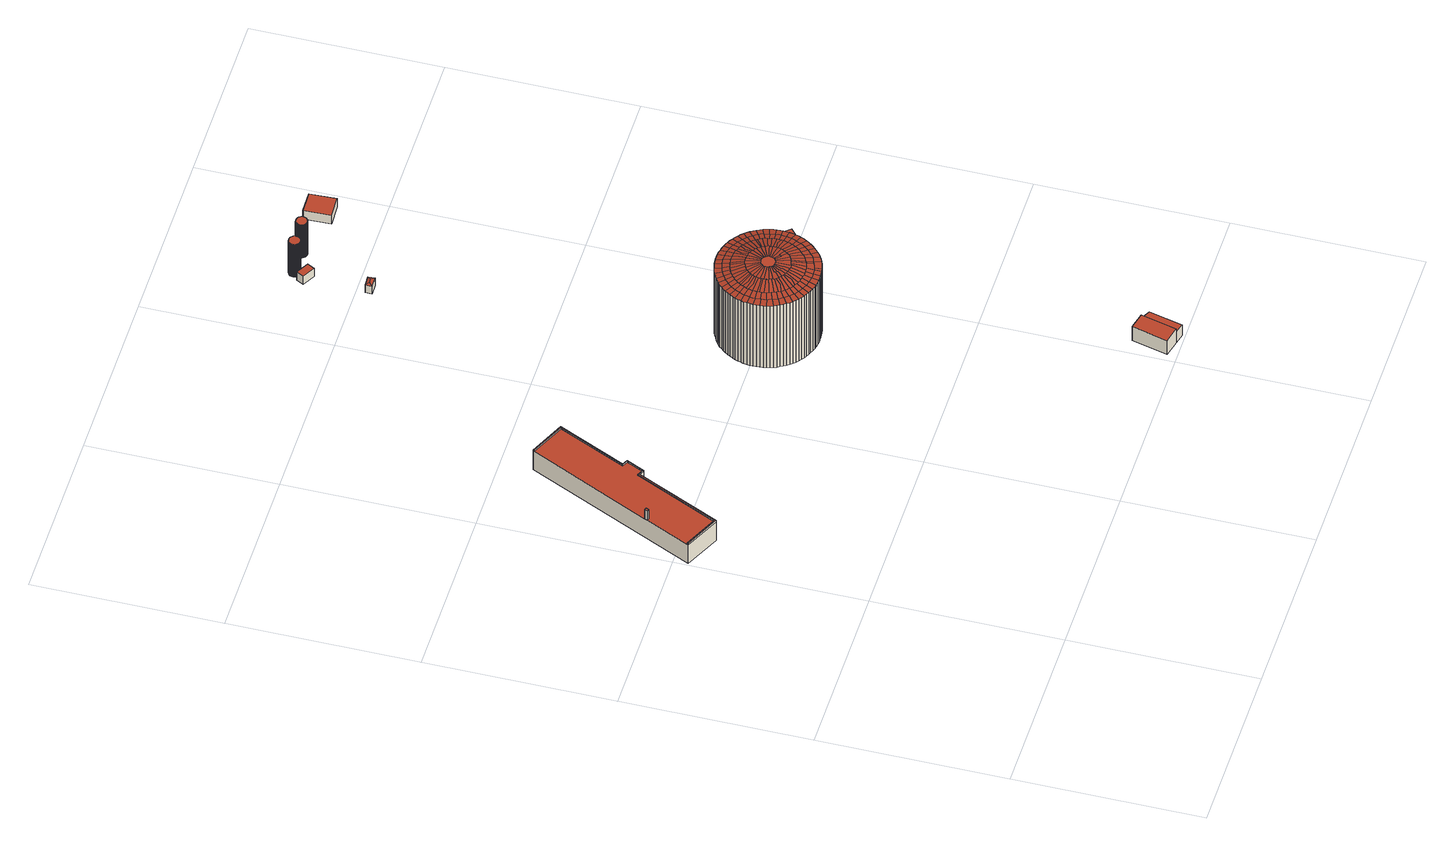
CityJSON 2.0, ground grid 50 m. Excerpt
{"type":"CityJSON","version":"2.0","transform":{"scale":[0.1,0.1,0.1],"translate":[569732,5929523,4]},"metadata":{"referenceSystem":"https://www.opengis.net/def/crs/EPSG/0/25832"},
"CityObjects":{
"building1":{"type":"Building","attributes":{"Grundfläche 2D":"539.036805","Grundhöhe NN":"5.576"},"children":["building1-1"],"geometry":[{"type":"Solid","lod":"3","boundaries":[[[[0,1,2,3,4,5,6,7,8,9,10,11,12,13,14,15]],[[16,17,18,19,20,21,22,23,24,25,26,27,28]],[[29,30,8,7]],[[30,31,9,8]],[[10,9,31,32]],[[32,33,11,10]],[[33,34,12,11]],[[34,35,13,12]],[[35,36,14,13]],[[36,23,15,14]],[[23,22,0,15]],[[1,0,22,21]],[[21,20,19,18,2,1]],[[3,2,18,17]],[[28,4,3,17,16]],[[5,4,28,27]],[[27,26,6,5]],[[26,29,7,6]],[[30,29,37,38]],[[31,30,38,39]],[[32,31,39,40]],[[33,32,40,41]],[[34,33,41,42]],[[35,34,42,43]],[[36,35,43,44]],[[29,26,25,24,23,36,44,37]],[[39,38,37,44,43,42,41,40]]]],"semantics":{"surfaces":[{"type":"RoofSurface"},{"type":"WallSurface"},{"type":"GroundSurface"}],"values":[[0,0,1,1,1,1,1,1,1,1,1,1,1,1,1,1,1,1,1,1,1,1,1,1,1,1,2]]}}]},
"building1-1":{"type":"BuildingInstallation","parents":["building1"],"geometry":[{"type":"MultiSurface","lod":"3","boundaries":[[[45,46,47,48]],[[25,49,48,47]],[[45,48,49,50]],[[50,24,46,45]],[[24,25,47,46]]],"semantics":{"surfaces":[{"type":"RoofSurface"},{"type":"WallSurface"}],"values":[0,1,1,1,1]}}]},
"building2":{"type":"Building","attributes":{"Grundfläche 2D":"73.481447","Grundhöhe NN":"4.999"},"geometry":[{"type":"Solid","lod":"3","boundaries":[[[[51,52,53,54]],[[55,56,57,58]],[[53,59,60,57,54]],[[54,57,56,51]],[[51,56,61,62,52]],[[53,52,62,59]],[[58,57,60,63]],[[55,58,63,64]],[[56,55,64,61]],[[59,62,61,64,63,60]]]],"semantics":{"surfaces":[{"type":"RoofSurface"},{"type":"WallSurface"},{"type":"GroundSurface"}],"values":[[0,0,1,1,1,1,1,1,1,2]]}}]},
"building3":{"type":"Building","attributes":{"Grundfläche 2D":"551.684272","Grundhöhe NN":"5.178"},"geometry":[{"type":"Solid","lod":"3","boundaries":[[[[65,66,67,68,69,70,71,72]],[[69,73,74,75,76,70]],[[74,77,78,79,80,75]],[[78,81,82,83,84,79]],[[82,85,86,87,88,83]],[[86,89,90,91,92,87]],[[90,93,94,95,96,91]],[[94,97,98,99,100,95]],[[98,101,102,103,104,99]],[[102,105,106,107,108,103]],[[106,109,110,111,112,107]],[[110,113,114,115,116,111]],[[114,117,118,119,120,115]],[[118,121,122,123,124,119]],[[122,125,126,127,128,123]],[[126,129,130,131,132,127]],[[130,133,134,135,136,131]],[[134,137,138,139,140,135]],[[138,141,142,143,144,139]],[[142,145,146,147,148,143]],[[146,149,150,151,152,147]],[[150,153,154,155,156,151]],[[154,157,158,159,160,155]],[[158,161,162,163,164,159]],[[162,165,166,167,168,163]],[[166,169,170,171,172,167]],[[170,173,174,175,176,171]],[[174,177,178,179,180,175]],[[178,181,182,183,184,179]],[[182,185,186,187,188,183]],[[186,189,190,191,192,187]],[[190,193,194,195,196,191]],[[194,197,198,199,200,195]],[[198,201,202,203,204,199]],[[202,205,206,207,208,203]],[[206,209,210,211,212,207]],[[210,213,214,215,216,211]],[[214,217,218,219,220,215]],[[218,221,222,223,224,219]],[[222,225,226,227,228,223]],[[226,229,230,231,232,227]],[[230,233,234,235,236,231]],[[234,237,238,239,240,235]],[[238,241,242,243,244,239]],[[242,245,246,247,248,243]],[[246,249,250,251,252,247]],[[250,253,254,255,256,251]],[[254,257,258,259,260,255]],[[258,261,262,263,264,259]],[[262,66,65,263]],[[265,266,267,268,269,270,271,272,273,274,275,276]],[[277,278,279,280,281,282,283,284,285,286,287,288]],[[289,290,291,292,293,294,295,296,297,298]],[[295,294,293,299,300,301,302,303,304,305,306]],[[307,308,309,310,311,312,313,314,315,316]],[[314,313,312,317,318,319,320,321,322,323]],[[321,320,319,324,325,326,327,328,329,330,331]],[[332,333,334,335,336,337,338,339,340]],[[337,336,335,341,342,343,344,345,346,347]],[[348,349,350,351,352,353,354,355,356,357]],[[354,353,352,358,359,360,361,362,363,364]],[[365,366,362,361,360,367,368,369,370,371]],[[372,373,371,370,369,374,375,376,377,378]],[[378,377,376,379,380,381,382,383,384,385]],[[386,387,388,389,390,391,392,393,394,395]],[[396,397,395,394,393,398,399,400,401,402]],[[401,400,403,404,405,406,407,408,409,410,411,402]],[[412,413,414,415,416,417,418,419,420,421,422]],[[423,424,419,418,417,425,426,427,428,429]],[[415,430,431,406,405,404,403,400,399,398,393,392,391,390,432,433,434,435,436,381,380,379,376,375,374,369,368,367,360,359,358,352,351,350,349,437,438,343,342,341,335,334,333,439,440,327,326,325,324,319,318,317,312,311,310,309,441,442,443,444,302,301,300,299,293,292,291,290,445,446,284,283,282,281,447,448,449,450,451,452,453,454,455,456,457,273,272,271,270,269,458,459,460,461,427,426,425,417,416]],[[462,263,65,72,71,463,464,465]],[[466,259,264,263,462,467]],[[468,255,260,259,466,469]],[[470,251,256,255,468,471]],[[472,247,252,251,470,473]],[[474,243,248,247,472,475]],[[476,239,244,243,474,477]],[[478,235,240,239,476,479]],[[480,231,236,235,478,481]],[[482,227,232,231,480,483]],[[484,223,228,227,482,485]],[[486,219,224,223,484,487]],[[488,215,220,219,486,489]],[[490,211,216,215,488,491]],[[492,207,212,211,490,493]],[[494,203,208,207,492,495]],[[496,199,204,203,494,497]],[[498,195,200,199,496,499]],[[500,191,196,195,498,501]],[[502,187,192,191,500,503]],[[504,183,188,187,502,505]],[[506,179,184,183,504,507]],[[508,175,180,179,506,509]],[[510,171,176,175,508,511]],[[512,167,172,171,510,513]],[[514,163,168,167,512,515]],[[516,159,164,163,514,517]],[[518,155,160,159,516,519]],[[520,151,156,155,518,521]],[[522,147,152,151,520,523]],[[524,143,148,147,522,525]],[[526,139,144,143,524,527]],[[528,135,140,139,526,529]],[[530,131,136,135,528,531]],[[532,127,132,131,530,533]],[[534,123,128,127,532,535]],[[536,119,124,123,534,537]],[[538,115,120,119,536,539]],[[540,111,116,115,538,541]],[[542,107,112,111,540,543]],[[544,103,108,107,542,545]],[[546,99,104,103,544,547]],[[548,95,100,99,546,549]],[[550,91,96,95,548,551]],[[552,87,92,91,550,553]],[[554,83,88,87,552,555]],[[556,79,84,83,554,557]],[[558,75,80,79,556,559]],[[560,70,76,75,558,561]],[[71,70,560,463]],[[562,465,464,463,563,564,565]],[[566,567,467,462,465,562,565]],[[267,266,265,568,469,466,467,567,566]],[[276,569,570,471,468,469,568,265]],[[571,572,573,473,470,471,570,569]],[[574,575,576,475,472,473,573,572]],[[577,578,579,477,474,475,576,575]],[[580,476,477,579,578,581]],[[582,583,584,478,479,476,580,581]],[[585,278,586,480,481,478,584,583]],[[277,288,587,482,483,480,586,278]],[[588,485,482,587,288,287]],[[286,589,590,487,484,485,588,287]],[[591,298,592,489,486,487,590,589]],[[297,296,593,491,488,489,592,298]],[[295,306,493,490,491,593,296]],[[594,492,493,306,305]],[[304,595,596,494,495,492,594,305]],[[597,598,599,496,497,494,596,595]],[[600,499,496,599,598,601]],[[602,307,603,501,498,499,600,601]],[[500,501,603,307,316]],[[604,503,500,316,315]],[[314,323,605,505,502,503,604,315]],[[322,321,606,507,504,505,605,323]],[[331,607,509,506,507,606,321]],[[330,329,608,609,511,508,509,607,331]],[[610,340,611,513,510,511,609,608]],[[339,338,515,512,513,611,340]],[[612,514,515,338,337]],[[347,346,613,516,517,514,612,337]],[[345,614,615,518,519,516,613,346]],[[616,357,617,520,521,518,615,614]],[[356,355,618,522,523,520,617,357]],[[619,525,522,618,355,354]],[[364,363,620,527,524,525,619,354]],[[621,526,527,620,363,362]],[[366,365,622,528,529,526,621,362]],[[371,373,623,530,531,528,622,365]],[[372,378,532,533,530,623,373]],[[624,535,532,378,385]],[[384,383,625,537,534,535,624,385]],[[626,627,628,539,536,537,625,383]],[[629,630,631,541,538,539,628,627]],[[632,388,633,543,540,541,631,630]],[[387,386,634,545,542,543,633,388]],[[635,544,545,634,386,395]],[[397,396,636,546,547,544,635,395]],[[402,411,637,548,549,546,636,396]],[[410,409,638,550,551,548,637,411]],[[639,640,641,552,553,550,638,409]],[[412,422,642,554,555,552,641,640]],[[421,420,643,556,557,554,642,422]],[[419,424,644,558,559,556,643,420]],[[423,429,645,560,561,558,644,424]],[[563,463,560,645,429]],[[427,461,460,459,458,269,268,267,566,565,564,563,429,428]],[[273,457,456,455,646,647,572,571,569,276,275,274]],[[455,454,453,452,648,649,577,575,574,572,647,646]],[[452,451,450,449,650,651,582,581,578,577,649,648]],[[449,448,447,281,280,279,278,585,583,582,651,650]],[[446,445,290,289,298,591,589,286,285,284]],[[444,443,652,598,597,595,304,303,302]],[[442,441,309,308,307,602,601,598,652,443]],[[440,439,333,332,340,610,608,329,328,327]],[[438,437,349,348,357,616,614,345,344,343]],[[436,435,434,433,653,629,627,626,383,382,381]],[[432,390,389,388,632,630,629,653,433]],[[406,431,430,415,414,413,412,640,639,409,408,407]],[[654,655,68,67]],[[656,654,67,66]],[[657,658,246,245]],[[658,659,249,246]],[[659,660,250,249]],[[660,661,253,250]],[[661,662,254,253]],[[662,663,257,254]],[[663,664,258,257]],[[664,665,261,258]],[[665,666,262,261]],[[666,656,66,262]],[[655,667,69,68]],[[667,668,73,69]],[[668,669,74,73]],[[669,670,77,74]],[[670,671,78,77]],[[671,672,81,78]],[[672,673,82,81]],[[673,674,85,82]],[[674,675,86,85]],[[675,676,89,86]],[[676,677,90,89]],[[677,678,93,90]],[[678,679,94,93]],[[679,680,97,94]],[[680,681,98,97]],[[681,682,101,98]],[[682,683,102,101]],[[683,684,105,102]],[[684,685,106,105]],[[685,686,109,106]],[[686,687,110,109]],[[687,688,113,110]],[[688,689,114,113]],[[689,690,117,114]],[[690,691,118,117]],[[691,692,121,118]],[[692,693,122,121]],[[693,694,125,122]],[[694,695,126,125]],[[695,696,129,126]],[[696,697,130,129]],[[697,698,133,130]],[[698,699,134,133]],[[699,700,137,134]],[[700,701,138,137]],[[701,702,141,138]],[[702,703,142,141]],[[703,704,145,142]],[[704,705,146,145]],[[705,706,149,146]],[[706,707,150,149]],[[707,708,153,150]],[[708,709,154,153]],[[709,710,157,154]],[[710,711,158,157]],[[711,712,161,158]],[[712,713,162,161]],[[713,714,165,162]],[[714,715,166,165]],[[715,716,169,166]],[[716,717,170,169]],[[717,718,173,170]],[[718,719,174,173]],[[719,720,177,174]],[[720,721,178,177]],[[721,722,181,178]],[[722,723,182,181]],[[723,724,185,182]],[[724,725,186,185]],[[725,726,189,186]],[[726,727,190,189]],[[727,728,193,190]],[[728,729,194,193]],[[729,730,197,194]],[[730,731,198,197]],[[731,732,201,198]],[[732,733,202,201]],[[733,734,205,202]],[[734,735,206,205]],[[735,736,209,206]],[[736,737,210,209]],[[737,738,213,210]],[[738,739,214,213]],[[739,740,217,214]],[[740,741,218,217]],[[741,742,221,218]],[[742,743,222,221]],[[743,744,225,222]],[[744,745,226,225]],[[745,746,229,226]],[[746,747,230,229]],[[747,748,233,230]],[[748,749,234,233]],[[749,750,237,234]],[[750,751,238,237]],[[751,752,241,238]],[[752,753,242,241]],[[753,657,245,242]],[[662,661,660,659,658,657,753,752,751,750,749,748,747,746,745,744,743,742,741,740,739,738,737,736,735,734,733,732,731,730,729,728,727,726,725,724,723,722,721,720,719,718,717,716,715,714,713,712,711,710,709,708,707,706,705,704,703,702,701,700,699,698,697,696,695,694,693,692,691,690,689,688,687,686,685,684,683,682,681,680,679,678,677,676,675,674,673,672,671,670,669,668,667,655,654,656,666,665,664,663]]]],"semantics":{"surfaces":[{"type":"RoofSurface"},{"type":"WallSurface"},{"type":"GroundSurface"}],"values":[[0,0,0,0,0,0,0,0,0,0,0,0,0,0,0,0,0,0,0,0,0,0,0,0,0,0,0,0,0,0,0,0,0,0,0,0,0,0,0,0,0,0,0,0,0,0,0,0,0,0,0,0,0,0,0,0,0,0,0,0,0,0,0,0,0,0,0,0,0,0,0,0,0,0,0,0,0,0,0,0,0,0,0,0,0,0,0,0,0,0,0,0,0,0,0,0,0,0,0,0,0,0,0,0,0,0,0,0,0,0,0,0,0,0,0,0,0,0,0,0,0,0,0,0,0,0,0,0,0,0,0,0,0,0,0,0,0,0,0,0,0,0,0,0,0,0,0,0,0,0,0,0,0,0,0,0,0,0,0,0,0,0,0,0,0,0,0,0,0,0,0,0,0,0,0,0,0,0,0,0,0,0,0,0,0,0,0,0,0,1,1,1,1,1,1,1,1,1,1,1,1,1,1,1,1,1,1,1,1,1,1,1,1,1,1,1,1,1,1,1,1,1,1,1,1,1,1,1,1,1,1,1,1,1,1,1,1,1,1,1,1,1,1,1,1,1,1,1,1,1,1,1,1,1,1,1,1,1,1,1,1,1,1,1,1,1,1,1,1,1,1,1,1,1,1,1,1,1,1,1,1,1,1,1,1,1,1,1,1,2]]}}]},
"building4":{"type":"Building","attributes":{"Grundfläche 2D":"5.303691","Grundhöhe NN":"5.439"},"geometry":[{"type":"Solid","lod":"3","boundaries":[[[[754,755,756,757]],[[755,758,756]],[[754,757,759]],[[755,754,759,758]],[[760,761,757,756]],[[761,762,759,757]],[[762,763,758,759]],[[763,760,756,758]],[[763,762,761,760]]]],"semantics":{"surfaces":[{"type":"RoofSurface"},{"type":"WallSurface"},{"type":"GroundSurface"}],"values":[[0,0,0,0,1,1,1,1,2]]}}]},
"building5":{"type":"Building","attributes":{"Grundfläche 2D":"8.881707","Grundhöhe NN":"6.073"},"geometry":[{"type":"Solid","lod":"3","boundaries":[[[[764,765,766,767]],[[768,769,767,766]],[[769,770,764,767]],[[770,771,765,764]],[[771,768,766,765]],[[771,770,769,768]]]],"semantics":{"surfaces":[{"type":"RoofSurface"},{"type":"WallSurface"},{"type":"GroundSurface"}],"values":[[0,1,1,1,1,2]]}}]},
"building6":{"type":"Building","attributes":{"Grundfläche 2D":"6.966289","Grundhöhe NN":"6.073"},"geometry":[{"type":"Solid","lod":"3","boundaries":[[[[772,773,774,775,776,777,778,779,780,781,782,783,784,785,786,787,788,789,790,791,792,793,794,795,796,797,798,799,800,801,802,803,804,805,806,807,808,809,810,811,812,813,814,815,816,817,818,819,820,821,822,823,824,825,826,827,828,829,830,831,832,833,834,835,836,837,838,839,840,841,842,843,844,845,846,847,848,849,850,851,852,853,854,855,856,857,858,859,860,861,862,863,864,865]],[[866,867,777,776]],[[867,868,778,777]],[[868,869,779,778]],[[869,870,780,779]],[[870,871,781,780]],[[871,872,782,781]],[[873,866,776,775]],[[874,875,864,863]],[[875,876,865,864]],[[876,877,772,865]],[[877,878,773,772]],[[878,879,774,773]],[[879,873,775,774]],[[872,880,783,782]],[[880,881,784,783]],[[881,882,785,784]],[[882,883,786,785]],[[883,884,787,786]],[[884,885,788,787]],[[885,886,789,788]],[[886,887,790,789]],[[887,888,791,790]],[[888,889,792,791]],[[889,890,793,792]],[[890,891,794,793]],[[891,892,795,794]],[[892,893,796,795]],[[893,894,797,796]],[[894,895,798,797]],[[895,896,799,798]],[[896,897,800,799]],[[897,898,801,800]],[[898,899,802,801]],[[899,900,803,802]],[[900,901,804,803]],[[901,902,805,804]],[[902,903,806,805]],[[903,904,807,806]],[[904,905,808,807]],[[905,906,809,808]],[[906,907,810,809]],[[907,908,811,810]],[[908,909,812,811]],[[909,910,813,812]],[[910,911,814,813]],[[911,912,815,814]],[[912,913,816,815]],[[913,914,817,816]],[[914,915,818,817]],[[915,916,819,818]],[[916,917,820,819]],[[917,918,821,820]],[[918,919,822,821]],[[919,920,823,822]],[[920,921,824,823]],[[921,922,825,824]],[[922,923,826,825]],[[923,924,827,826]],[[924,925,828,827]],[[925,926,829,828]],[[926,927,830,829]],[[927,928,831,830]],[[928,929,832,831]],[[929,930,833,832]],[[930,931,834,833]],[[931,932,835,834]],[[932,933,836,835]],[[933,934,837,836]],[[934,935,838,837]],[[935,936,839,838]],[[936,937,840,839]],[[937,938,841,840]],[[938,939,842,841]],[[939,940,843,842]],[[940,941,844,843]],[[941,942,845,844]],[[942,943,846,845]],[[943,944,847,846]],[[944,945,848,847]],[[945,946,849,848]],[[946,947,850,849]],[[947,948,851,850]],[[948,949,852,851]],[[949,950,853,852]],[[950,951,854,853]],[[951,952,855,854]],[[952,953,856,855]],[[953,954,857,856]],[[954,955,858,857]],[[955,956,859,858]],[[956,957,860,859]],[[957,958,861,860]],[[958,959,862,861]],[[959,874,863,862]],[[956,955,954,953,952,951,950,949,948,947,946,945,944,943,942,941,940,939,938,937,936,935,934,933,932,931,930,929,928,927,926,925,924,923,922,921,920,919,918,917,916,915,914,913,912,911,910,909,908,907,906,905,904,903,902,901,900,899,898,897,896,895,894,893,892,891,890,889,888,887,886,885,884,883,882,881,880,872,871,870,869,868,867,866,873,879,878,877,876,875,874,959,958,957]]]],"semantics":{"surfaces":[{"type":"RoofSurface"},{"type":"WallSurface"},{"type":"GroundSurface"}],"values":[[0,1,1,1,1,1,1,1,1,1,1,1,1,1,1,1,1,1,1,1,1,1,1,1,1,1,1,1,1,1,1,1,1,1,1,1,1,1,1,1,1,1,1,1,1,1,1,1,1,1,1,1,1,1,1,1,1,1,1,1,1,1,1,1,1,1,1,1,1,1,1,1,1,1,1,1,1,1,1,1,1,1,1,1,1,1,1,1,1,1,1,1,1,1,1,2]]}}]},
"building7":{"type":"Building","attributes":{"Grundfläche 2D":"70.065407","Grundhöhe NN":"5.205"},"geometry":[{"type":"Solid","lod":"3","boundaries":[[[[960,961,962,963]],[[964,965,963,962]],[[965,966,960,963]],[[966,967,961,960]],[[967,964,962,961]],[[967,966,965,964]]]],"semantics":{"surfaces":[{"type":"RoofSurface"},{"type":"WallSurface"},{"type":"GroundSurface"}],"values":[[0,1,1,1,1,2]]}}]},
"building8":{"type":"Building","attributes":{"Grundfläche 2D":"6.826141","Grundhöhe NN":"6.040"},"geometry":[{"type":"Solid","lod":"3","boundaries":[[[[968,969,970,971,972,973,974,975,976,977,978,979,980,981,982,983,984,985,986,987,988,989,990,991,992,993,994,995,996,997,998,999,1000,1001,1002,1003,1004,1005,1006,1007,1008,1009,1010,1011,1012,1013,1014,1015,1016,1017,1018,1019,1020,1021,1022,1023,1024,1025,1026,1027,1028,1029,1030,1031,1032,1033,1034,1035,1036,1037,1038,1039,1040,1041,1042,1043,1044,1045,1046,1047,1048,1049,1050,1051,1052,1053,1054,1055,1056]],[[1057,1058,972,971]],[[1058,1059,973,972]],[[1059,1060,974,973]],[[1060,1061,975,974]],[[1061,1062,976,975]],[[1062,1063,977,976]],[[1064,1057,971,970]],[[1065,1066,1056,1055]],[[1066,1067,968,1056]],[[1067,1068,969,968]],[[1068,1064,970,969]],[[1063,1069,978,977]],[[1069,1070,979,978]],[[1070,1071,980,979]],[[1071,1072,981,980]],[[1072,1073,982,981]],[[1073,1074,983,982]],[[1074,1075,984,983]],[[1075,1076,985,984]],[[1076,1077,986,985]],[[1077,1078,987,986]],[[1078,1079,988,987]],[[1079,1080,989,988]],[[1080,1081,990,989]],[[1081,1082,991,990]],[[1082,1083,992,991]],[[1083,1084,993,992]],[[1084,1085,994,993]],[[1085,1086,995,994]],[[1086,1087,996,995]],[[1087,1088,997,996]],[[1088,1089,998,997]],[[1089,1090,999,998]],[[1090,1091,1000,999]],[[1091,1092,1001,1000]],[[1092,1093,1002,1001]],[[1093,1094,1003,1002]],[[1094,1095,1004,1003]],[[1095,1096,1005,1004]],[[1096,1097,1006,1005]],[[1097,1098,1007,1006]],[[1098,1099,1008,1007]],[[1099,1100,1009,1008]],[[1100,1101,1010,1009]],[[1101,1102,1011,1010]],[[1102,1103,1012,1011]],[[1103,1104,1013,1012]],[[1104,1105,1014,1013]],[[1105,1106,1015,1014]],[[1106,1107,1016,1015]],[[1107,1108,1017,1016]],[[1108,1109,1018,1017]],[[1109,1110,1019,1018]],[[1110,1111,1020,1019]],[[1111,1112,1021,1020]],[[1112,1113,1022,1021]],[[1113,1114,1023,1022]],[[1114,1115,1024,1023]],[[1115,1116,1025,1024]],[[1116,1117,1026,1025]],[[1117,1118,1027,1026]],[[1118,1119,1028,1027]],[[1119,1120,1029,1028]],[[1120,1121,1030,1029]],[[1121,1122,1031,1030]],[[1122,1123,1032,1031]],[[1123,1124,1033,1032]],[[1124,1125,1034,1033]],[[1125,1126,1035,1034]],[[1126,1127,1036,1035]],[[1127,1128,1037,1036]],[[1128,1129,1038,1037]],[[1129,1130,1039,1038]],[[1130,1131,1040,1039]],[[1131,1132,1041,1040]],[[1132,1133,1042,1041]],[[1133,1134,1043,1042]],[[1134,1135,1044,1043]],[[1135,1136,1045,1044]],[[1136,1137,1046,1045]],[[1137,1138,1047,1046]],[[1138,1139,1048,1047]],[[1139,1140,1049,1048]],[[1140,1141,1050,1049]],[[1141,1142,1051,1050]],[[1142,1143,1052,1051]],[[1143,1144,1053,1052]],[[1144,1145,1054,1053]],[[1145,1065,1055,1054]],[[1145,1144,1143,1142,1141,1140,1139,1138,1137,1136,1135,1134,1133,1132,1131,1130,1129,1128,1127,1126,1125,1124,1123,1122,1121,1120,1119,1118,1117,1116,1115,1114,1113,1112,1111,1110,1109,1108,1107,1106,1105,1104,1103,1102,1101,1100,1099,1098,1097,1096,1095,1094,1093,1092,1091,1090,1089,1088,1087,1086,1085,1084,1083,1082,1081,1080,1079,1078,1077,1076,1075,1074,1073,1072,1071,1070,1069,1063,1062,1061,1060,1059,1058,1057,1064,1068,1067,1066,1065]]]],"semantics":{"surfaces":[{"type":"RoofSurface"},{"type":"WallSurface"},{"type":"GroundSurface"}],"values":[[0,1,1,1,1,1,1,1,1,1,1,1,1,1,1,1,1,1,1,1,1,1,1,1,1,1,1,1,1,1,1,1,1,1,1,1,1,1,1,1,1,1,1,1,1,1,1,1,1,1,1,1,1,1,1,1,1,1,1,1,1,1,1,1,1,1,1,1,1,1,1,1,1,1,1,1,1,1,1,1,1,1,1,1,1,1,1,1,1,1,2]]}}]},
"building9":{"type":"Building","attributes":{"Grundfläche 2D":"43.465199","Grundhöhe NN":"5.943"},"geometry":[{"type":"Solid","lod":"3","boundaries":[[[[1146,1147,1148,1149]],[[1150,1151,1149,1148]],[[1151,1152,1146,1149]],[[1152,1153,1147,1146]],[[1153,1150,1148,1147]],[[1153,1152,1151,1150]]]],"semantics":{"surfaces":[{"type":"RoofSurface"},{"type":"WallSurface"},{"type":"GroundSurface"}],"values":[[0,1,1,1,1,2]]}}]}
},
"vertices":[
[305,1369,84],[222,1189,84],[238,1182,84],[217,1137,84],[201,1145,84],[97,921,84],[4,964,84],[2,961,84],[98,916,84],[203,1142,84],[218,1135,84],[240,1183,84],[225,1190,84],[309,1371,84],[213,1415,84],[212,1412,84],[204,1144,80],[217,1137,80],[238,1182,80],[225,1188,80],[224,1188,80],[222,1189,80],[305,1369,80],[212,1412,80],[61,1088,80],[58,1080,80],[4,964,80],[97,921,80],[201,1145,80],[2,961,80],[98,916,80],[203,1142,80],[218,1135,80],[240,1183,80],[225,1190,80],[309,1371,80],[213,1415,80],[2,961,16],[98,916,16],[203,1142,16],[218,1135,16],[240,1183,16],[225,1190,16],[309,1371,16],[213,1415,16],
[66,1085,113],[61,1088,113],[58,1080,113],[63,1078,113],[63,1078,80],[66,1085,80],
[1090,111,58],[1045,122,58],[1021,26,58],[1066,15,58],[1116,98,47],[1090,111,47],[1066,15,47],[1094,8,47],[1021,26,10],[1066,15,10],[1090,111,10],[1045,122,10],[1094,8,10],[1116,98,10],
[867,881,229],[871,863,226],[879,865,226],[887,867,226],[895,871,226],[887,888,229],[881,885,229],[874,883,229],[902,874,226],[910,879,226],[900,894,229],[894,891,229],[917,883,226],[923,888,226],[911,903,229],[906,898,229],[929,894,226],[935,899,226],[922,912,229],[917,907,229],[941,906,226],[946,912,226],[931,923,229],[927,918,229],[951,919,226],[955,926,226],[939,935,229],[935,929,229],[959,933,226],[963,941,226],[945,948,229],[942,942,229],[966,949,226],[968,957,226],[950,962,229],[948,955,229],[970,965,226],[971,973,226],[953,976,229],[952,969,229],[972,981,226],[973,990,226],[954,990,229],[954,983,229],[972,998,226],[972,1006,226],[953,1004,229],[954,997,229],[971,1015,226],[969,1023,226],[951,1018,229],[952,1011,229],[967,1031,226],[964,1039,226],[946,1032,229],[949,1025,229],[961,1046,226],[957,1054,226],[941,1045,229],[944,1039,229],[953,1061,226],[948,1068,226],[933,1057,229],[937,1051,229],[943,1075,226],[938,1081,226],[924,1068,229],[929,1063,229],[932,1087,226],[926,1092,226],[914,1078,229],[919,1073,229],[919,1098,226],[912,1102,226],[902,1087,229],[908,1083,229],[905,1107,226],[898,1111,226],[890,1094,229],[896,1090,229],[890,1114,226],[883,1117,226],[877,1099,229],[883,1097,229],[875,1119,226],[866,1121,226],[863,1103,229],[870,1101,229],[858,1123,226],[850,1124,226],[849,1105,229],[856,1104,229],[842,1124,226],[833,1124,226],[834,1105,229],[841,1105,229],[825,1123,226],[817,1122,226],[820,1104,229],[827,1105,229],[809,1120,226],[801,1118,226],[806,1100,229],[813,1102,229],[793,1115,226],[785,1112,226],[793,1095,229],[799,1098,229],[778,1108,226],[770,1104,226],[780,1088,229],[786,1092,229],[763,1100,226],[757,1095,226],[768,1080,229],[774,1084,229],[750,1089,226],[745,1083,226],[758,1070,229],[763,1075,229],[739,1077,226],[734,1071,226],[749,1060,229],[753,1065,229],[729,1064,226],[725,1057,226],[741,1048,229],[745,1054,229],[721,1049,226],[717,1042,226],[735,1035,229],[738,1041,229],[714,1034,226],[712,1026,226],[730,1021,229],[732,1028,229],[710,1018,226],[709,1010,226],[727,1007,229],[728,1014,229],[708,1001,226],[707,993,226],[726,993,229],[726,1000,229],[708,985,226],[708,976,226],[727,979,229],[726,986,229],[709,968,226],[711,960,226],[729,964,229],[728,971,229],[713,952,226],[716,944,226],[734,951,229],[731,958,229],[719,936,226],[723,929,226],[739,938,229],[736,944,229],[727,922,226],[732,915,226],[747,926,229],[743,932,229],[737,908,226],[742,902,226],[756,914,229],[751,920,229],[748,896,226],[754,890,226],[766,905,229],[761,909,229],[761,885,226],[768,880,226],[778,896,229],[772,900,229],[775,876,226],[782,872,226],[790,889,229],[784,892,229],[790,869,226],[797,866,226],[803,883,229],[797,886,229],[805,863,226],[813,861,226],[817,880,229],[810,881,229],[822,860,226],[830,859,226],[831,878,229],[824,879,229],[838,859,226],[847,859,226],[846,878,229],[839,877,229],[855,860,226],[863,861,226],[860,879,229],[853,878,229],[839,934,243],[843,934,243],[846,935,243],[844,953,245],[842,973,247],[841,973,247],[840,973,247],[839,973,247],[837,973,247],[835,953,245],[837,953,245],[836,934,243],[795,955,243],[798,953,243],[812,966,245],[810,967,245],[825,980,247],[825,981,247],[824,982,247],[824,983,247],[806,973,245],[790,964,243],[791,961,243],[793,958,243],[803,980,245],[822,986,247],[822,987,247],[822,988,247],[821,989,247],[802,987,245],[783,985,243],[784,981,243],[784,978,243],[785,974,243],[821,990,247],[821,992,247],[821,993,247],[822,994,247],[802,994,245],[783,996,243],[783,992,243],[783,988,243],[789,1016,243],[806,1008,245],[823,1000,247],[824,1001,247],[824,1002,247],[825,1002,247],[809,1014,245],[794,1026,243],[792,1023,243],[790,1020,243],[826,1003,247],[827,1004,247],[827,1005,247],[814,1020,245],[801,1034,243],[799,1031,243],[796,1028,243],[828,1006,247],[829,1007,247],[830,1007,247],[831,1008,247],[820,1024,245],[810,1040,243],[807,1038,243],[804,1036,243],[826,1027,245],[834,1009,247],[836,1009,247],[837,1010,247],[833,1029,245],[830,1048,243],[826,1047,243],[823,1046,243],[820,1045,243],[838,1010,247],[839,1010,247],[840,1010,247],[840,1030,245],[841,1049,243],[837,1048,243],[834,1048,243],[848,1029,245],[844,1010,247],[845,1009,247],[846,1009,247],[847,1009,247],[855,1027,245],[862,1044,243],[858,1046,243],[855,1047,243],[851,1047,243],[848,1008,247],[849,1008,247],[850,1007,247],[861,1023,245],[871,1039,243],[868,1041,243],[865,1043,243],[877,1035,243],[874,1037,243],[851,1006,247],[852,1006,247],[853,1005,247],[867,1019,245],[880,1033,243],[884,1027,243],[882,1030,243],[854,1004,247],[854,1003,247],[855,1002,247],[871,1013,245],[887,1024,243],[856,1001,247],[856,1000,247],[857,999,247],[875,1007,245],[892,1015,243],[890,1018,243],[889,1021,243],[897,987,243],[897,991,243],[897,994,243],[878,993,245],[859,992,247],[859,991,247],[859,990,247],[858,989,247],[878,986,245],[897,983,243],[895,976,243],[896,980,243],[858,988,247],[858,987,247],[858,985,247],[876,979,245],[894,973,243],[857,984,247],[857,983,247],[856,982,247],[856,981,247],[872,970,245],[873,972,245],[890,963,243],[891,966,243],[893,970,243],[884,954,243],[869,967,245],[868,965,245],[853,978,247],[852,977,247],[851,976,247],[862,960,245],[873,945,243],[876,947,243],[879,949,243],[881,952,243],[867,941,243],[870,943,243],[850,976,247],[849,975,247],[848,974,247],[856,957,245],[864,939,243],[854,979,247],[855,980,247],[858,993,247],[858,995,247],[858,996,247],[858,997,247],[857,998,247],[843,1010,247],[841,1010,247],[833,1009,247],[832,1008,247],[823,998,247],[822,997,247],[822,996,247],[822,995,247],[823,985,247],[823,984,247],[826,979,247],[827,978,247],[828,977,247],[829,976,247],[830,976,247],[831,975,247],[832,975,247],[833,974,247],[834,974,247],[835,973,247],[836,973,247],[843,973,247],[844,973,247],[846,974,247],[847,974,247],[857,898,233],[874,903,233],[868,901,233],[862,899,233],[845,897,233],[851,897,233],[833,897,233],[839,897,233],[821,899,233],[827,898,233],[810,902,233],[815,900,233],[799,906,233],[804,904,233],[788,912,233],[793,909,233],[779,919,233],[783,916,233],[770,928,233],[774,923,233],[763,937,233],[766,932,233],[757,947,233],[759,942,233],[752,958,233],[754,952,233],[748,969,233],[750,963,233],[746,981,233],[747,975,233],[745,993,233],[746,987,233],[746,1004,233],[746,999,233],[749,1016,233],[747,1010,233],[753,1027,233],[750,1022,233],[758,1038,233],[755,1033,233],[764,1048,233],[761,1043,233],[772,1057,233],[768,1053,233],[781,1065,233],[776,1061,233],[790,1072,233],[785,1069,233],[801,1077,233],[795,1075,233],[812,1082,233],[806,1080,233],[823,1084,233],[818,1083,233],[835,1086,233],[829,1085,233],[847,1086,233],[841,1086,233],[859,1084,233],[853,1085,233],[870,1081,233],[865,1083,233],[881,1076,233],[876,1079,233],[892,1071,233],[887,1074,233],[901,1063,233],[897,1067,233],[910,1055,233],[906,1059,233],[917,1046,233],[914,1051,233],[923,1036,233],[920,1041,233],[928,1025,233],[926,1031,233],[932,1014,233],[930,1019,233],[934,1002,233],[933,1008,233],[935,990,233],[934,996,233],[934,978,233],[934,984,233],[931,967,233],[933,972,233],[927,955,233],[930,961,233],[922,945,233],[925,950,233],[916,935,233],[919,940,233],[908,926,233],[912,930,233],[899,918,233],[904,922,233],[890,911,233],[895,914,233],[879,905,233],[884,908,233],[858,916,238],[860,938,243],[857,937,243],[853,936,243],[850,935,243],[849,915,238],[839,914,238],[832,935,243],[829,915,238],[829,935,243],[825,936,243],[820,917,238],[822,937,243],[818,938,243],[811,920,238],[815,940,243],[812,942,243],[806,922,238],[798,927,238],[809,943,243],[806,946,243],[803,948,243],[790,933,238],[800,950,243],[783,939,238],[780,943,238],[774,951,238],[788,968,243],[770,959,238],[787,971,243],[766,968,238],[764,978,238],[763,992,238],[783,999,243],[764,1002,238],[784,1003,243],[785,1006,243],[764,1007,238],[767,1016,238],[786,1010,243],[787,1013,243],[769,1021,238],[775,1034,238],[781,1041,238],[788,1048,238],[795,1054,238],[813,1042,243],[804,1059,238],[816,1043,243],[812,1063,238],[826,1067,238],[836,1068,238],[844,1048,243],[846,1068,238],[848,1048,243],[855,1067,238],[860,1066,238],[869,1063,238],[874,1061,238],[882,1056,238],[890,1050,238],[897,1043,238],[906,1032,238],[910,1023,238],[893,1012,243],[895,1008,243],[914,1014,238],[896,1005,243],[896,1001,243],[916,1005,238],[897,998,243],[917,995,238],[917,990,238],[916,981,238],[914,971,238],[911,962,238],[907,953,238],[888,960,243],[886,957,243],[902,945,238],[896,938,238],[888,931,238],[880,926,238],[872,921,238],[828,955,245],[830,954,245],[821,958,245],[823,957,245],[815,962,245],[817,961,245],[803,1001,245],[877,1000,245],[879,865,12],[887,867,12],[871,863,12],[790,869,12],[797,866,12],[805,863,12],[813,861,12],[822,860,12],[830,859,12],[838,859,12],[847,859,12],[855,860,12],[863,861,12],[895,871,12],[902,874,12],[910,879,12],[917,883,12],[923,888,12],[929,894,12],[935,899,12],[941,906,12],[946,912,12],[951,919,12],[955,926,12],[959,933,12],[963,941,12],[966,949,12],[968,957,12],[970,965,12],[971,973,12],[972,981,12],[973,990,12],[972,998,12],[972,1006,12],[971,1015,12],[969,1023,12],[967,1031,12],[964,1039,12],[961,1046,12],[957,1054,12],[953,1061,12],[948,1068,12],[943,1075,12],[938,1081,12],[932,1087,12],[926,1092,12],[919,1098,12],[912,1102,12],[905,1107,12],[898,1111,12],[890,1114,12],[883,1117,12],[875,1119,12],[866,1121,12],[858,1123,12],[850,1124,12],[842,1124,12],[833,1124,12],[825,1123,12],[817,1122,12],[809,1120,12],[801,1118,12],[793,1115,12],[785,1112,12],[778,1108,12],[770,1104,12],[763,1100,12],[757,1095,12],[750,1089,12],[745,1083,12],[739,1077,12],[734,1071,12],[729,1064,12],[725,1057,12],[721,1049,12],[717,1042,12],[714,1034,12],[712,1026,12],[710,1018,12],[709,1010,12],[708,1001,12],[707,993,12],[708,985,12],[708,976,12],[709,968,12],[711,960,12],[713,952,12],[716,944,12],[719,936,12],[723,929,12],[727,922,12],[732,915,12],[737,908,12],[742,902,12],[748,896,12],[754,890,12],[761,885,12],[768,880,12],[775,876,12],[782,872,12],
[716,1969,43],[703,1968,43],[695,1959,40],[725,1960,40],[695,1977,40],[724,1978,40],[695,1959,14],[725,1960,14],[724,1978,14],[695,1977,14],
[719,2130,48],[685,2149,48],[674,2129,48],[708,2110,48],[674,2129,21],[708,2110,21],[719,2130,21],[685,2149,21],
[711,2175,133],[710,2175,133],[709,2175,133],[708,2175,133],[707,2175,133],[706,2175,133],[705,2175,133],[704,2175,133],[704,2174,133],[703,2174,133],[702,2174,133],[701,2173,133],[700,2173,133],[699,2173,133],[699,2172,133],[698,2171,133],[697,2171,133],[696,2170,133],[696,2169,133],[695,2169,133],[695,2168,133],[694,2167,133],[694,2166,133],[694,2165,133],[693,2164,133],[693,2163,133],[693,2162,133],[693,2161,133],[693,2160,133],[693,2159,133],[693,2158,133],[693,2157,133],[693,2156,133],[693,2155,133],[694,2154,133],[694,2153,133],[695,2152,133],[696,2151,133],[696,2150,133],[697,2150,133],[697,2149,133],[698,2148,133],[699,2148,133],[700,2147,133],[701,2147,133],[702,2146,133],[703,2146,133],[704,2146,133],[705,2145,133],[706,2145,133],[707,2145,133],[708,2145,133],[709,2145,133],[710,2145,133],[711,2146,133],[712,2146,133],[713,2146,133],[714,2147,133],[715,2147,133],[716,2148,133],[717,2149,133],[718,2149,133],[718,2150,133],[719,2151,133],[720,2151,133],[720,2152,133],[721,2153,133],[721,2154,133],[721,2155,133],[722,2156,133],[722,2157,133],[722,2158,133],[722,2159,133],[722,2160,133],[722,2161,133],[722,2162,133],[722,2163,133],[722,2164,133],[722,2165,133],[721,2166,133],[721,2167,133],[720,2167,133],[720,2168,133],[719,2169,133],[719,2170,133],[718,2170,133],[717,2171,133],[717,2172,133],[716,2172,133],[715,2173,133],[714,2173,133],[714,2174,133],[713,2174,133],[712,2174,133],[707,2175,21],[706,2175,21],[705,2175,21],[704,2175,21],[704,2174,21],[703,2174,21],[702,2174,21],[708,2175,21],[714,2174,21],[713,2174,21],[712,2174,21],[711,2175,21],[710,2175,21],[709,2175,21],[701,2173,21],[700,2173,21],[699,2173,21],[699,2172,21],[698,2171,21],[697,2171,21],[696,2170,21],[696,2169,21],[695,2169,21],[695,2168,21],[694,2167,21],[694,2166,21],[694,2165,21],[693,2164,21],[693,2163,21],[693,2162,21],[693,2161,21],[693,2160,21],[693,2159,21],[693,2158,21],[693,2157,21],[693,2156,21],[693,2155,21],[694,2154,21],[694,2153,21],[695,2152,21],[696,2151,21],[696,2150,21],[697,2150,21],[697,2149,21],[698,2148,21],[699,2148,21],[700,2147,21],[701,2147,21],[702,2146,21],[703,2146,21],[704,2146,21],[705,2145,21],[706,2145,21],[707,2145,21],[708,2145,21],[709,2145,21],[710,2145,21],[711,2146,21],[712,2146,21],[713,2146,21],[714,2147,21],[715,2147,21],[716,2148,21],[717,2149,21],[718,2149,21],[718,2150,21],[719,2151,21],[720,2151,21],[720,2152,21],[721,2153,21],[721,2154,21],[721,2155,21],[722,2156,21],[722,2157,21],[722,2158,21],[722,2159,21],[722,2160,21],[722,2161,21],[722,2162,21],[722,2163,21],[722,2164,21],[722,2165,21],[721,2166,21],[721,2167,21],[720,2167,21],[720,2168,21],[719,2169,21],[719,2170,21],[718,2170,21],[717,2171,21],[717,2172,21],[716,2172,21],[715,2173,21],[714,2173,21],
[1043,1110,75],[1003,1074,75],[1090,977,75],[1130,1013,75],[1090,977,12],[1130,1013,12],[1043,1110,12],[1003,1074,12],
[780,2176,133],[779,2176,133],[778,2176,133],[777,2176,133],[776,2176,133],[775,2176,133],[774,2176,133],[773,2176,133],[772,2176,133],[772,2175,133],[771,2175,133],[770,2175,133],[769,2174,133],[768,2174,133],[768,2173,133],[767,2172,133],[766,2172,133],[766,2171,133],[765,2170,133],[764,2169,133],[764,2168,133],[763,2167,133],[763,2166,133],[763,2165,133],[763,2164,133],[762,2163,133],[762,2162,133],[762,2161,133],[762,2160,133],[763,2159,133],[763,2158,133],[763,2157,133],[763,2156,133],[764,2155,133],[765,2154,133],[765,2153,133],[766,2152,133],[767,2151,133],[768,2150,133],[769,2149,133],[770,2149,133],[771,2148,133],[772,2148,133],[773,2148,133],[773,2147,133],[774,2147,133],[775,2147,133],[776,2147,133],[777,2147,133],[778,2147,133],[779,2147,133],[780,2147,133],[781,2147,133],[782,2148,133],[783,2148,133],[784,2149,133],[785,2149,133],[786,2150,133],[787,2151,133],[788,2152,133],[789,2153,133],[790,2154,133],[790,2155,133],[790,2156,133],[791,2156,133],[791,2157,133],[791,2158,133],[792,2159,133],[792,2160,133],[792,2161,133],[792,2162,133],[792,2163,133],[792,2164,133],[791,2165,133],[791,2166,133],[791,2167,133],[790,2168,133],[790,2169,133],[789,2170,133],[788,2171,133],[788,2172,133],[787,2173,133],[786,2173,133],[786,2174,133],[785,2174,133],[784,2175,133],[783,2175,133],[782,2175,133],[781,2176,133],[777,2176,20],[776,2176,20],[775,2176,20],[774,2176,20],[773,2176,20],[772,2176,20],[772,2175,20],[778,2176,20],[782,2175,20],[781,2176,20],[780,2176,20],[779,2176,20],[771,2175,20],[770,2175,20],[769,2174,20],[768,2174,20],[768,2173,20],[767,2172,20],[766,2172,20],[766,2171,20],[765,2170,20],[764,2169,20],[764,2168,20],[763,2167,20],[763,2166,20],[763,2165,20],[763,2164,20],[762,2163,20],[762,2162,20],[762,2161,20],[762,2160,20],[763,2159,20],[763,2158,20],[763,2157,20],[763,2156,20],[764,2155,20],[765,2154,20],[765,2153,20],[766,2152,20],[767,2151,20],[768,2150,20],[769,2149,20],[770,2149,20],[771,2148,20],[772,2148,20],[773,2148,20],[773,2147,20],[774,2147,20],[775,2147,20],[776,2147,20],[777,2147,20],[778,2147,20],[779,2147,20],[780,2147,20],[781,2147,20],[782,2148,20],[783,2148,20],[784,2149,20],[785,2149,20],[786,2150,20],[787,2151,20],[788,2152,20],[789,2153,20],[790,2154,20],[790,2155,20],[790,2156,20],[791,2156,20],[791,2157,20],[791,2158,20],[792,2159,20],[792,2160,20],[792,2161,20],[792,2162,20],[792,2163,20],[792,2164,20],[791,2165,20],[791,2166,20],[791,2167,20],[790,2168,20],[790,2169,20],[789,2170,20],[788,2171,20],[788,2172,20],[787,2173,20],[786,2173,20],[786,2174,20],[785,2174,20],[784,2175,20],[783,2175,20],
[954,2193,48],[894,2191,48],[897,2118,48],[957,2121,48],[897,2118,19],[957,2121,19],[954,2193,19],[894,2191,19]
]}
